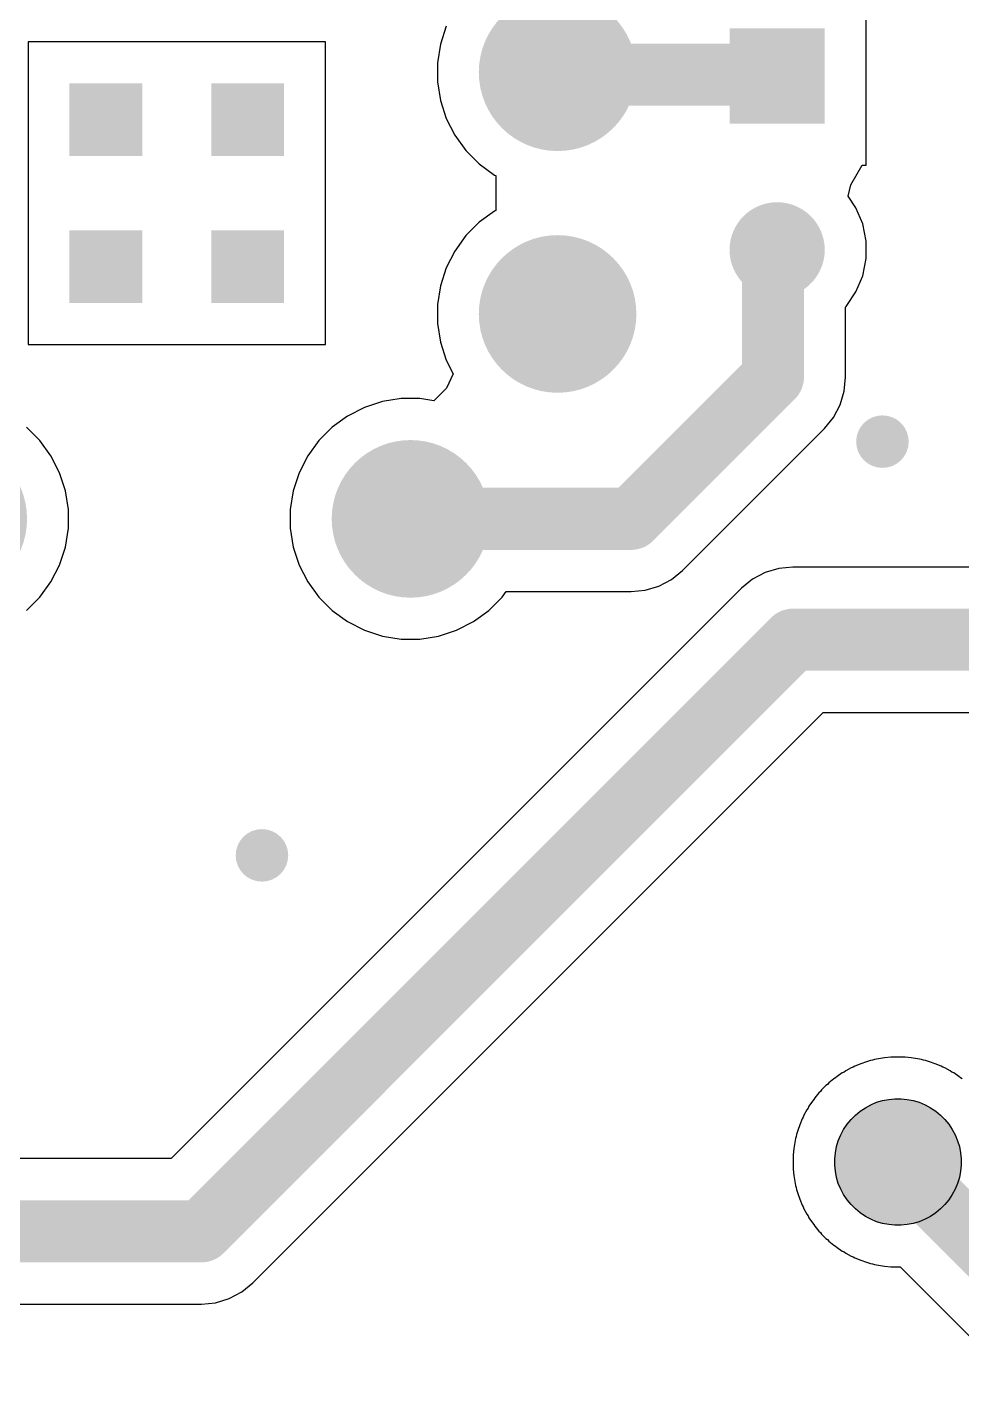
# Model space of a CAD drawing. Header units: inches. Extents: x 4.53 to 13.89, y 0.79 to 10.58.
# Drawn here: x 6.863 to 7.753, y 5 to 6.3 of the extents above; entities that cross this region are included whole.
import ezdxf

# ---------------------------------------------------------------- set-up
doc = ezdxf.new("R2010")
doc.units = ezdxf.units.IN
doc.header["$MEASUREMENT"] = 0
for name, color, linetype in [('Pad Holes', 156, 'Continuous'), ('Top Layer', 1, 'Continuous'), ('Via Holes', 16, 'Continuous')]:
    doc.layers.add(name, color=color, linetype=linetype)

# ---------------------------------------------------------------- blocks, each defined once
blk = doc.blocks.new('TEST_POINT_1_5MM_12')
at = {"layer": 'Top Layer'}
blk.add_hatch(color=1, dxfattribs=at).paths.add_polyline_path([(-0.003, -0.0602), (-0.0088, -0.0596), (-0.0146, -0.0585), (-0.0203, -0.0568), (-0.0258, -0.0545), (-0.031, -0.0517), (-0.0359, -0.0484), (-0.0405, -0.0447), (-0.0447, -0.0405), (-0.0484, -0.0359), (-0.0517, -0.031), (-0.0545, -0.0258), (-0.0568, -0.0203), (-0.0585, -0.0146), (-0.0596, -0.0088), (-0.0602, -0.003), (-0.0602, 0), (-0.0602, 0.003), (-0.0596, 0.0088), (-0.0585, 0.0146), (-0.0568, 0.0203), (-0.0545, 0.0258), (-0.0517, 0.031), (-0.0484, 0.0359), (-0.0447, 0.0405), (-0.0405, 0.0447), (-0.0359, 0.0484), (-0.031, 0.0517), (-0.0258, 0.0545), (-0.0203, 0.0568), (-0.0146, 0.0585), (-0.0088, 0.0596), (-0.003, 0.0602), (0, 0.0602), (0.003, 0.0602), (0.0088, 0.0596), (0.0146, 0.0585), (0.0203, 0.0568), (0.0258, 0.0545), (0.031, 0.0517), (0.0359, 0.0484), (0.0405, 0.0447), (0.0447, 0.0405), (0.0484, 0.0359), (0.0517, 0.031), (0.0545, 0.0258), (0.0568, 0.0203), (0.0585, 0.0146), (0.0596, 0.0088), (0.0602, 0.003), (0.0602, 0), (0.0602, -0.003), (0.0596, -0.0088), (0.0585, -0.0146), (0.0568, -0.0203), (0.0545, -0.0258), (0.0517, -0.031), (0.0484, -0.0359), (0.0447, -0.0405), (0.0405, -0.0447), (0.0359, -0.0484), (0.031, -0.0517), (0.0258, -0.0545), (0.0203, -0.0568), (0.0146, -0.0585), (0.0088, -0.0596), (0.003, -0.0602), (0, -0.0602)])
for p, q in [((-0.031, 0.0517), (-0.0258, 0.0545)), ((-0.0258, 0.0545), (-0.0203, 0.0568)), ((-0.0203, 0.0568), (-0.0146, 0.0585)), ((-0.0146, 0.0585), (-0.0088, 0.0596)), ((-0.0088, 0.0596), (-0.003, 0.0602)), ((-0.003, 0.0602), (0, 0.0602)), ((0, 0.0602), (0.003, 0.0602)), ((0.003, 0.0602), (0.0088, 0.0596)), ((0.0088, 0.0596), (0.0146, 0.0585)), ((0.0146, 0.0585), (0.0203, 0.0568)), ((0.0203, 0.0568), (0.0258, 0.0545)), ((0.0258, 0.0545), (0.031, 0.0517)), ((-0.0484, 0.0359), (-0.0447, 0.0405)), ((-0.0447, 0.0405), (-0.0405, 0.0447)), ((-0.0405, 0.0447), (-0.0359, 0.0484)), ((-0.0359, 0.0484), (-0.031, 0.0517)), ((0.031, 0.0517), (0.0359, 0.0484)), ((0.0359, 0.0484), (0.0405, 0.0447)), ((0.0405, 0.0447), (0.0447, 0.0405)), ((0.0447, 0.0405), (0.0484, 0.0359)), ((-0.0545, 0.0258), (-0.0517, 0.031)), ((-0.0517, 0.031), (-0.0484, 0.0359)), ((0.0484, 0.0359), (0.0517, 0.031)), ((0.0517, 0.031), (0.0545, 0.0258)), ((-0.0596, 0.0088), (-0.0585, 0.0146)), ((-0.0585, 0.0146), (-0.0568, 0.0203)), ((-0.0568, 0.0203), (-0.0545, 0.0258)), ((0.0545, 0.0258), (0.0568, 0.0203)), ((0.0568, 0.0203), (0.0585, 0.0146)), ((0.0585, 0.0146), (0.0596, 0.0088)), ((-0.0602, 0.003), (-0.0596, 0.0088)), ((-0.0602, 0), (-0.0602, 0.003)), ((-0.0602, -0.003), (-0.0602, 0)), ((0.0596, 0.0088), (0.0602, 0.003)), ((0.0602, 0.003), (0.0602, 0)), ((0.0602, 0), (0.0602, -0.003)), ((-0.0596, -0.0088), (-0.0602, -0.003)), ((-0.0585, -0.0146), (-0.0596, -0.0088)), ((0.0596, -0.0088), (0.0585, -0.0146)), ((0.0602, -0.003), (0.0596, -0.0088)), ((-0.0568, -0.0203), (-0.0585, -0.0146)), ((-0.0545, -0.0258), (-0.0568, -0.0203)), ((-0.0517, -0.031), (-0.0545, -0.0258)), ((0.0545, -0.0258), (0.0517, -0.031)), ((0.0568, -0.0203), (0.0545, -0.0258)), ((0.0585, -0.0146), (0.0568, -0.0203)), ((-0.0484, -0.0359), (-0.0517, -0.031)), ((-0.0447, -0.0405), (-0.0484, -0.0359)), ((0.0484, -0.0359), (0.0447, -0.0405)), ((0.0517, -0.031), (0.0484, -0.0359)), ((-0.0405, -0.0447), (-0.0447, -0.0405)), ((-0.0359, -0.0484), (-0.0405, -0.0447)), ((-0.031, -0.0517), (-0.0359, -0.0484)), ((-0.0258, -0.0545), (-0.031, -0.0517)), ((0.031, -0.0517), (0.0258, -0.0545)), ((0.0359, -0.0484), (0.031, -0.0517)), ((0.0405, -0.0447), (0.0359, -0.0484)), ((0.0447, -0.0405), (0.0405, -0.0447)), ((-0.0203, -0.0568), (-0.0258, -0.0545)), ((-0.0146, -0.0585), (-0.0203, -0.0568)), ((-0.0088, -0.0596), (-0.0146, -0.0585)), ((-0.003, -0.0602), (-0.0088, -0.0596)), ((0, -0.0602), (-0.003, -0.0602)), ((0, -0.0602), (0, -0.0602)), ((0.003, -0.0602), (0, -0.0602)), ((0.0088, -0.0596), (0.003, -0.0602)), ((0.0146, -0.0585), (0.0088, -0.0596)), ((0.0203, -0.0568), (0.0146, -0.0585)), ((0.0258, -0.0545), (0.0203, -0.0568))]:
    blk.add_line(p, q, dxfattribs=at)
blk = doc.blocks.new('2_CONN_NC_26')
at = {"layer": 'Pad Holes'}
h = blk.add_hatch(color=7, dxfattribs=at)
edge = h.paths.add_edge_path()
edge.add_arc((-0.1654, 0), 0.0354, 0, 360)
h = blk.add_hatch(color=7, dxfattribs=at)
edge = h.paths.add_edge_path()
edge.add_arc((0, 0), 0.0354, 0, 360)
at = {"layer": 'Top Layer'}
h = blk.add_hatch(color=1, dxfattribs=at)
edge = h.paths.add_edge_path()
edge.add_arc((-0.1654, 0), 0.0453, 0, 360)
blk.add_hatch(color=1, dxfattribs=at).paths.add_polyline_path([(-0.0453, 0.0453), (0.0453, 0.0453), (0.0453, -0.0453), (-0.0453, -0.0453)])
blk = doc.blocks.new('EL84_B_58')
at = {"layer": 'Pad Holes'}
h = blk.add_hatch(color=7, dxfattribs=at)
edge = h.paths.add_edge_path()
edge.add_arc((-0.22, 0.31), 0.038, 0, 360)
h = blk.add_hatch(color=7, dxfattribs=at)
edge = h.paths.add_edge_path()
edge.add_arc((0.22, 0.31), 0.038, 0, 360)
h = blk.add_hatch(color=7, dxfattribs=at)
edge = h.paths.add_edge_path()
edge.add_arc((0.36, 0.125), 0.038, 0, 360)
h = blk.add_hatch(color=7, dxfattribs=at)
edge = h.paths.add_edge_path()
edge.add_arc((-0.36, 0.115), 0.038, 0, 360)
h = blk.add_hatch(color=7, dxfattribs=at)
edge = h.paths.add_edge_path()
edge.add_arc((-0.065, 0.07), 0.0222, 0, 360)
h = blk.add_hatch(color=7, dxfattribs=at)
edge = h.paths.add_edge_path()
edge.add_arc((0.07, 0.07), 0.0222, 0, 360)
h = blk.add_hatch(color=7, dxfattribs=at)
edge = h.paths.add_edge_path()
edge.add_arc((-0.065, -0.07), 0.0222, 0, 360)
h = blk.add_hatch(color=7, dxfattribs=at)
edge = h.paths.add_edge_path()
edge.add_arc((0.07, -0.07), 0.0222, 0, 360)
h = blk.add_hatch(color=7, dxfattribs=at)
edge = h.paths.add_edge_path()
edge.add_arc((-0.36, -0.115), 0.038, 0, 360)
h = blk.add_hatch(color=7, dxfattribs=at)
edge = h.paths.add_edge_path()
edge.add_arc((0.36, -0.12), 0.038, 0, 360)
h = blk.add_hatch(color=7, dxfattribs=at)
edge = h.paths.add_edge_path()
edge.add_arc((-0.225, -0.305), 0.038, 0, 360)
h = blk.add_hatch(color=7, dxfattribs=at)
edge = h.paths.add_edge_path()
edge.add_arc((0.225, -0.305), 0.038, 0, 360)
h = blk.add_hatch(color=7, dxfattribs=at)
edge = h.paths.add_edge_path()
edge.add_arc((0, -0.38), 0.038, 0, 360)
at = {"layer": 'Top Layer'}
h = blk.add_hatch(color=1, dxfattribs=at)
edge = h.paths.add_edge_path()
edge.add_arc((-0.22, 0.31), 0.075, 0, 360)
h = blk.add_hatch(color=1, dxfattribs=at)
edge = h.paths.add_edge_path()
edge.add_arc((0.22, 0.31), 0.075, 0, 360)
h = blk.add_hatch(color=1, dxfattribs=at)
edge = h.paths.add_edge_path()
edge.add_arc((0.36, 0.125), 0.075, 0, 360)
h = blk.add_hatch(color=1, dxfattribs=at)
edge = h.paths.add_edge_path()
edge.add_arc((-0.36, 0.115), 0.075, 0, 360)
for points in [[(-0.0996, 0.1046), (-0.0304, 0.1046), (-0.0304, 0.0354), (-0.0996, 0.0354)], [(0.0354, 0.1046), (0.1046, 0.1046), (0.1046, 0.0354), (0.0354, 0.0354)], [(-0.0996, -0.0354), (-0.0304, -0.0354), (-0.0304, -0.1046), (-0.0996, -0.1046)], [(0.0354, -0.0354), (0.1046, -0.0354), (0.1046, -0.1046), (0.0354, -0.1046)]]:
    blk.add_hatch(color=1, dxfattribs=at).paths.add_polyline_path(points)
h = blk.add_hatch(color=1, dxfattribs=at)
edge = h.paths.add_edge_path()
edge.add_arc((-0.36, -0.115), 0.075, 0, 360)
h = blk.add_hatch(color=1, dxfattribs=at)
edge = h.paths.add_edge_path()
edge.add_arc((0.36, -0.12), 0.075, 0, 360)
h = blk.add_hatch(color=1, dxfattribs=at)
edge = h.paths.add_edge_path()
edge.add_arc((-0.225, -0.305), 0.075, 0, 360)
h = blk.add_hatch(color=1, dxfattribs=at)
edge = h.paths.add_edge_path()
edge.add_arc((0.225, -0.305), 0.075, 0, 360)
h = blk.add_hatch(color=1, dxfattribs=at)
edge = h.paths.add_edge_path()
edge.add_arc((0, -0.38), 0.075, 0, 360)

msp = doc.modelspace()

# ---------------------------------------------------------------- hatches: boundary and pattern name
at = {"layer": 'Top Layer'}
h = msp.add_hatch(color=1, dxfattribs=at)
edge = h.paths.add_edge_path()
edge.add_arc((7.6772, 5.9055), 0.025, 0, 360)
h = msp.add_hatch(color=1, dxfattribs=at)
edge = h.paths.add_edge_path()
edge.add_arc((7.0866, 5.5118), 0.025, 0, 360)
at = {"layer": 'Via Holes'}
h = msp.add_hatch(color=7, dxfattribs=at)
edge = h.paths.add_edge_path()
edge.add_arc((7.6772, 5.9055), 0.014, 0, 360)
h = msp.add_hatch(color=7, dxfattribs=at)
edge = h.paths.add_edge_path()
edge.add_arc((7.0866, 5.5118), 0.014, 0, 360)

# ---------------------------------------------------------------- linework, layer by layer
at = {"layer": 'Top Layer'}
for p, q in [((7.6616, 6.1687), (7.6616, 6.338)), ((7.262, 6.3009), (7.2564, 6.2838)), ((7.147, 6.286), (6.864, 6.286)), ((6.864, 6.286), (6.864, 6.138)), ((7.147, 6.138), (7.147, 6.286)), ((7.2564, 6.2838), (7.2536, 6.266)), ((7.2536, 6.266), (7.2536, 6.248)), ((7.2536, 6.248), (7.2564, 6.2302)), ((7.2564, 6.2302), (7.262, 6.2131)), ((7.262, 6.2131), (7.2702, 6.1971)), ((7.2702, 6.1971), (7.2808, 6.1825)), ((7.2808, 6.1825), (7.2935, 6.1698)), ((7.2935, 6.1698), (7.3081, 6.1592)), ((7.3081, 6.1592), (7.3093, 6.1586)), ((7.6472, 6.15), (7.6578, 6.1687)), ((7.6578, 6.1687), (7.6616, 6.1687)), ((7.3093, 6.1586), (7.3093, 6.1254)), ((7.6446, 6.1392), (7.6472, 6.15)), ((6.864, 6.138), (6.864, 5.998)), ((7.147, 5.998), (7.147, 6.138)), ((7.652, 6.1281), (7.6446, 6.1392)), ((7.3081, 6.1248), (7.2935, 6.1142)), ((7.3093, 6.1254), (7.3081, 6.1248)), ((7.6584, 6.1127), (7.652, 6.1281)), ((7.2935, 6.1142), (7.2808, 6.1015)), ((7.6616, 6.0963), (7.6584, 6.1127)), ((7.2808, 6.1015), (7.2702, 6.0869)), ((7.6616, 6.0797), (7.6616, 6.0963)), ((7.2702, 6.0869), (7.262, 6.0709)), ((7.262, 6.0709), (7.2564, 6.0538)), ((7.6584, 6.0633), (7.6616, 6.0797)), ((7.652, 6.0479), (7.6584, 6.0633)), ((7.2564, 6.0538), (7.2536, 6.036)), ((7.6427, 6.034), (7.652, 6.0479)), ((7.2536, 6.036), (7.2536, 6.018)), ((7.6422, 6.0335), (7.6427, 6.034)), ((7.6422, 5.967), (7.6422, 6.0335)), ((7.2536, 6.018), (7.2564, 6.0002)), ((6.864, 5.998), (7.147, 5.998)), ((7.2564, 6.0002), (7.262, 5.9831)), ((7.262, 5.9831), (7.2686, 5.9701)), ((7.2686, 5.9701), (7.2623, 5.9563)), ((7.6409, 5.9535), (7.6422, 5.967)), ((7.2623, 5.9563), (7.2502, 5.9443)), ((7.637, 5.9405), (7.6409, 5.9535)), ((7.1841, 5.938), (7.1681, 5.9298)), ((7.2012, 5.9436), (7.1841, 5.938)), ((7.219, 5.9464), (7.2012, 5.9436)), ((7.237, 5.9464), (7.219, 5.9464)), ((7.2502, 5.9443), (7.237, 5.9464)), ((7.6306, 5.9285), (7.637, 5.9405)), ((7.1681, 5.9298), (7.1535, 5.9192)), ((7.622, 5.918), (7.6306, 5.9285)), ((6.8752, 5.9065), (6.8625, 5.9192)), ((7.1535, 5.9192), (7.1408, 5.9065)), ((7.487, 5.783), (7.622, 5.918)), ((6.8858, 5.8919), (6.8752, 5.9065)), ((7.1408, 5.9065), (7.1302, 5.8919)), ((6.894, 5.8759), (6.8858, 5.8919)), ((7.1302, 5.8919), (7.122, 5.8759)), ((6.8996, 5.8588), (6.894, 5.8759)), ((7.122, 5.8759), (7.1164, 5.8588)), ((6.9024, 5.841), (6.8996, 5.8588)), ((7.1164, 5.8588), (7.1136, 5.841)), ((6.9024, 5.823), (6.9024, 5.841)), ((7.1136, 5.841), (7.1136, 5.823)), ((6.8996, 5.8052), (6.9024, 5.823)), ((7.1136, 5.823), (7.1164, 5.8052)), ((6.894, 5.7881), (6.8996, 5.8052)), ((7.1164, 5.8052), (7.122, 5.7881)), ((6.8858, 5.7721), (6.894, 5.7881)), ((7.122, 5.7881), (7.1302, 5.7721)), ((7.4765, 5.7744), (7.487, 5.783)), ((7.5785, 5.7849), (7.5655, 5.781)), ((7.592, 5.7862), (7.5785, 5.7849)), ((8.526, 5.7862), (7.592, 5.7862)), ((6.8752, 5.7575), (6.8858, 5.7721)), ((7.1302, 5.7721), (7.1408, 5.7575)), ((7.4645, 5.768), (7.4765, 5.7744)), ((7.5535, 5.7746), (7.543, 5.766)), ((7.5655, 5.781), (7.5535, 5.7746)), ((6.8625, 5.7448), (6.8752, 5.7575)), ((7.543, 5.766), (7.0003, 5.2232)), ((7.1408, 5.7575), (7.1535, 5.7448)), ((7.3025, 5.7448), (7.3152, 5.7575)), ((7.3152, 5.7575), (7.3191, 5.7628)), ((7.3191, 5.7628), (7.438, 5.7628)), ((7.438, 5.7628), (7.4515, 5.7641)), ((7.4515, 5.7641), (7.4645, 5.768)), ((7.1535, 5.7448), (7.1681, 5.7342)), ((7.2879, 5.7342), (7.3025, 5.7448)), ((7.1681, 5.7342), (7.1841, 5.726)), ((7.2719, 5.726), (7.2879, 5.7342)), ((7.1841, 5.726), (7.2012, 5.7204)), ((7.2012, 5.7204), (7.219, 5.7176)), ((7.219, 5.7176), (7.237, 5.7176)), ((7.237, 5.7176), (7.2548, 5.7204)), ((7.2548, 5.7204), (7.2719, 5.726)), ((7.078, 5.105), (7.6207, 5.6478)), ((7.6207, 5.6478), (8.0442, 5.6478)), ((7.6602, 5.3148), (7.6584, 5.3139)), ((7.6658, 5.3165), (7.6602, 5.3148)), ((7.6678, 5.3168), (7.6658, 5.3165)), ((7.6696, 5.3174), (7.6678, 5.3168)), ((7.6754, 5.3186), (7.6696, 5.3174)), ((7.6774, 5.3187), (7.6754, 5.3186)), ((7.6793, 5.3191), (7.6774, 5.3187)), ((7.6851, 5.3197), (7.6793, 5.3191)), ((7.6871, 5.3197), (7.6851, 5.3197)), ((7.689, 5.3199), (7.6871, 5.3197)), ((7.695, 5.3199), (7.689, 5.3199)), ((7.6969, 5.3197), (7.695, 5.3199)), ((7.6989, 5.3197), (7.6969, 5.3197)), ((7.7047, 5.3191), (7.6989, 5.3197)), ((7.7066, 5.3187), (7.7047, 5.3191)), ((7.7086, 5.3186), (7.7066, 5.3187)), ((7.7144, 5.3174), (7.7086, 5.3186)), ((7.7162, 5.3168), (7.7144, 5.3174)), ((7.7182, 5.3165), (7.7162, 5.3168)), ((7.7238, 5.3148), (7.7182, 5.3165)), ((7.7256, 5.3139), (7.7238, 5.3148)), ((7.634, 5.3014), (7.6326, 5.3001)), ((7.6389, 5.3047), (7.634, 5.3014)), ((7.6407, 5.3056), (7.6389, 5.3047)), ((7.6423, 5.3067), (7.6407, 5.3056)), ((7.6475, 5.3095), (7.6423, 5.3067)), ((7.6493, 5.3102), (7.6475, 5.3095)), ((7.651, 5.3112), (7.6493, 5.3102)), ((7.6565, 5.3134), (7.651, 5.3112)), ((7.6584, 5.3139), (7.6565, 5.3134)), ((7.7275, 5.3134), (7.7256, 5.3139)), ((7.733, 5.3112), (7.7275, 5.3134)), ((7.7347, 5.3102), (7.733, 5.3112)), ((7.7365, 5.3095), (7.7347, 5.3102)), ((7.7417, 5.3067), (7.7365, 5.3095)), ((7.7433, 5.3056), (7.7417, 5.3067)), ((7.7451, 5.3047), (7.7433, 5.3056)), ((7.75, 5.3014), (7.7451, 5.3047)), ((7.7514, 5.3001), (7.75, 5.3014)), ((7.6193, 5.2886), (7.6181, 5.287)), ((7.6234, 5.2927), (7.6193, 5.2886)), ((7.625, 5.2939), (7.6234, 5.2927)), ((7.6263, 5.2954), (7.625, 5.2939)), ((7.6309, 5.2991), (7.6263, 5.2954)), ((7.6326, 5.3001), (7.6309, 5.2991)), ((7.7531, 5.2991), (7.7514, 5.3001)), ((7.6106, 5.278), (7.6073, 5.2731)), ((7.6119, 5.2794), (7.6106, 5.278)), ((7.6129, 5.2811), (7.6119, 5.2794)), ((7.6166, 5.2857), (7.6129, 5.2811)), ((7.6181, 5.287), (7.6166, 5.2857)), ((7.6018, 5.2627), (7.6008, 5.261)), ((7.6025, 5.2645), (7.6018, 5.2627)), ((7.6053, 5.2697), (7.6025, 5.2645)), ((7.6064, 5.2713), (7.6053, 5.2697)), ((7.6073, 5.2731), (7.6064, 5.2713)), ((7.5972, 5.2518), (7.5955, 5.2462)), ((7.5981, 5.2536), (7.5972, 5.2518)), ((7.5986, 5.2555), (7.5981, 5.2536)), ((7.6008, 5.261), (7.5986, 5.2555)), ((7.5934, 5.2366), (7.5933, 5.2346)), ((7.5946, 5.2424), (7.5934, 5.2366)), ((7.5952, 5.2442), (7.5946, 5.2424)), ((7.5955, 5.2462), (7.5952, 5.2442)), ((7.0003, 5.2232), (6.6055, 5.2232)), ((7.5923, 5.2249), (7.5921, 5.223)), ((7.5929, 5.2327), (7.5923, 5.2269)), ((7.5923, 5.2269), (7.5923, 5.2249)), ((7.5933, 5.2346), (7.5929, 5.2327)), ((7.5921, 5.223), (7.5921, 5.217)), ((7.5921, 5.217), (7.5923, 5.2151)), ((7.5923, 5.2151), (7.5923, 5.2131)), ((7.5923, 5.2131), (7.5929, 5.2073)), ((7.5929, 5.2073), (7.5933, 5.2054)), ((7.5933, 5.2054), (7.5934, 5.2034)), ((7.5934, 5.2034), (7.5946, 5.1976)), ((7.5946, 5.1976), (7.5952, 5.1958)), ((7.5952, 5.1958), (7.5955, 5.1938)), ((7.5955, 5.1938), (7.5972, 5.1882)), ((7.5972, 5.1882), (7.5981, 5.1864)), ((7.5981, 5.1864), (7.5986, 5.1845)), ((7.5986, 5.1845), (7.6008, 5.179)), ((7.6008, 5.179), (7.6018, 5.1773)), ((7.6018, 5.1773), (7.6025, 5.1755)), ((7.6025, 5.1755), (7.6053, 5.1703)), ((7.6053, 5.1703), (7.6064, 5.1687)), ((7.6064, 5.1687), (7.6073, 5.1669)), ((7.6073, 5.1669), (7.6106, 5.162)), ((7.6106, 5.162), (7.6119, 5.1606)), ((7.6119, 5.1606), (7.6129, 5.1589)), ((7.6129, 5.1589), (7.6166, 5.1543)), ((7.6166, 5.1543), (7.6181, 5.153)), ((7.6181, 5.153), (7.6193, 5.1514)), ((7.6193, 5.1514), (7.6234, 5.1473)), ((7.6234, 5.1473), (7.625, 5.1461)), ((7.625, 5.1461), (7.6263, 5.1446)), ((7.6263, 5.1446), (7.6309, 5.1409)), ((7.6309, 5.1409), (7.6326, 5.1399)), ((7.6326, 5.1399), (7.634, 5.1386)), ((7.634, 5.1386), (7.6389, 5.1353)), ((7.6389, 5.1353), (7.6407, 5.1344)), ((7.6407, 5.1344), (7.6423, 5.1333)), ((7.6423, 5.1333), (7.6475, 5.1305)), ((7.6475, 5.1305), (7.6493, 5.1298)), ((7.6493, 5.1298), (7.651, 5.1288)), ((7.651, 5.1288), (7.6565, 5.1266)), ((7.6565, 5.1266), (7.6584, 5.1261)), ((7.6584, 5.1261), (7.6602, 5.1252)), ((7.6602, 5.1252), (7.6658, 5.1235)), ((7.6658, 5.1235), (7.6678, 5.1232)), ((7.6678, 5.1232), (7.6696, 5.1226)), ((7.6696, 5.1226), (7.6754, 5.1214)), ((7.6754, 5.1214), (7.6774, 5.1213)), ((7.6774, 5.1213), (7.6793, 5.1209)), ((7.6793, 5.1209), (7.6851, 5.1203)), ((7.6851, 5.1203), (7.6871, 5.1203)), ((7.6871, 5.1203), (7.689, 5.1201)), ((7.689, 5.1201), (7.692, 5.1201)), ((7.692, 5.1201), (7.692, 5.1201)), ((7.692, 5.1201), (7.692, 5.1201)), ((7.692, 5.1201), (7.694, 5.1201)), ((7.694, 5.1201), (7.8136, 5.0005)), ((7.0555, 5.09), (7.0675, 5.0964)), ((7.0675, 5.0964), (7.078, 5.105)), ((6.0386, 5.0848), (7.029, 5.0848)), ((7.029, 5.0848), (7.0425, 5.0861)), ((7.0425, 5.0861), (7.0555, 5.09))]:
    msp.add_line(p, q, dxfattribs=at)
for points in [[(7.368, 6.257, 0.0591, 0.0591, 0), (7.3703, 6.2547, 0.0591, 0.0591, 0)], [(7.3703, 6.2547, 0.0591, 0.0591, 0), (7.5427, 6.2547, 0.0591, 0.0591, 0)], [(7.5427, 6.2547, 0.0591, 0.0591, 0), (7.545, 6.2524, 0.0591, 0.0591, 0)], [(7.573, 5.967, 0.0591, 0.0591, 0), (7.573, 6.0861, 0.0591, 0.0591, 0)], [(7.438, 5.832, 0.0591, 0.0591, 0), (7.573, 5.967, 0.0591, 0.0591, 0)], [(7.228, 5.832, 0.0591, 0.0591, 0), (7.438, 5.832, 0.0591, 0.0591, 0)], [(7.029, 5.154, 0.0591, 0.0591, 0), (7.592, 5.717, 0.0591, 0.0591, 0)], [(7.592, 5.717, 0.0591, 0.0591, 0), (8.526, 5.717, 0.0591, 0.0591, 0)], [(7.692, 5.22, 0.0591, 0.0591, 0), (7.8626, 5.0494, 0.0591, 0.0591, 0)], [(6.0386, 5.154, 0.0591, 0.0591, 0), (7.029, 5.154, 0.0591, 0.0591, 0)]]:
    msp.add_lwpolyline(points, format="xyseb", dxfattribs=at)
for points in [[(7.3532, 6.257, 0.0295, 0.0295, 1), (7.3828, 6.257, 0.0295, 0.0295, 1)], [(7.3556, 6.2547, 0.0295, 0.0295, 1), (7.3851, 6.2547, 0.0295, 0.0295, 1)], [(7.3556, 6.2547, 0.0295, 0.0295, 1), (7.3851, 6.2547, 0.0295, 0.0295, 1)], [(7.5279, 6.2547, 0.0295, 0.0295, 1), (7.5574, 6.2547, 0.0295, 0.0295, 1)], [(7.5279, 6.2547, 0.0295, 0.0295, 1), (7.5574, 6.2547, 0.0295, 0.0295, 1)], [(7.5302, 6.2524, 0.0295, 0.0295, 1), (7.5598, 6.2524, 0.0295, 0.0295, 1)], [(7.5582, 6.0861, 0.0295, 0.0295, 1), (7.5878, 6.0861, 0.0295, 0.0295, 1)], [(7.5582, 5.967, 0.0295, 0.0295, 1), (7.5878, 5.967, 0.0295, 0.0295, 1)], [(7.5582, 5.967, 0.0295, 0.0295, 1), (7.5878, 5.967, 0.0295, 0.0295, 1)], [(7.2132, 5.832, 0.0295, 0.0295, 1), (7.2428, 5.832, 0.0295, 0.0295, 1)], [(7.4232, 5.832, 0.0295, 0.0295, 1), (7.4528, 5.832, 0.0295, 0.0295, 1)], [(7.4232, 5.832, 0.0295, 0.0295, 1), (7.4528, 5.832, 0.0295, 0.0295, 1)], [(7.5772, 5.717, 0.0295, 0.0295, 1), (7.6068, 5.717, 0.0295, 0.0295, 1)], [(7.5772, 5.717, 0.0295, 0.0295, 1), (7.6068, 5.717, 0.0295, 0.0295, 1)], [(7.6772, 5.22, 0.0295, 0.0295, 1), (7.7068, 5.22, 0.0295, 0.0295, 1)], [(7.0142, 5.154, 0.0295, 0.0295, 1), (7.0438, 5.154, 0.0295, 0.0295, 1)], [(7.0142, 5.154, 0.0295, 0.0295, 1), (7.0438, 5.154, 0.0295, 0.0295, 1)]]:
    msp.add_lwpolyline(points, format="xyseb", close=True, dxfattribs=at)

# ---------------------------------------------------------------- block references
for name, p, rotation in [('EL84_B_58', (7.008, 6.142), 180), ('2_CONN_NC_26', (7.577, 6.2534), 90)]:
    msp.add_blockref(name, p, dxfattribs=dict(rotation=rotation))
msp.add_blockref('TEST_POINT_1_5MM_12', (7.692, 5.22))

doc.saveas('drawing.dxf')
